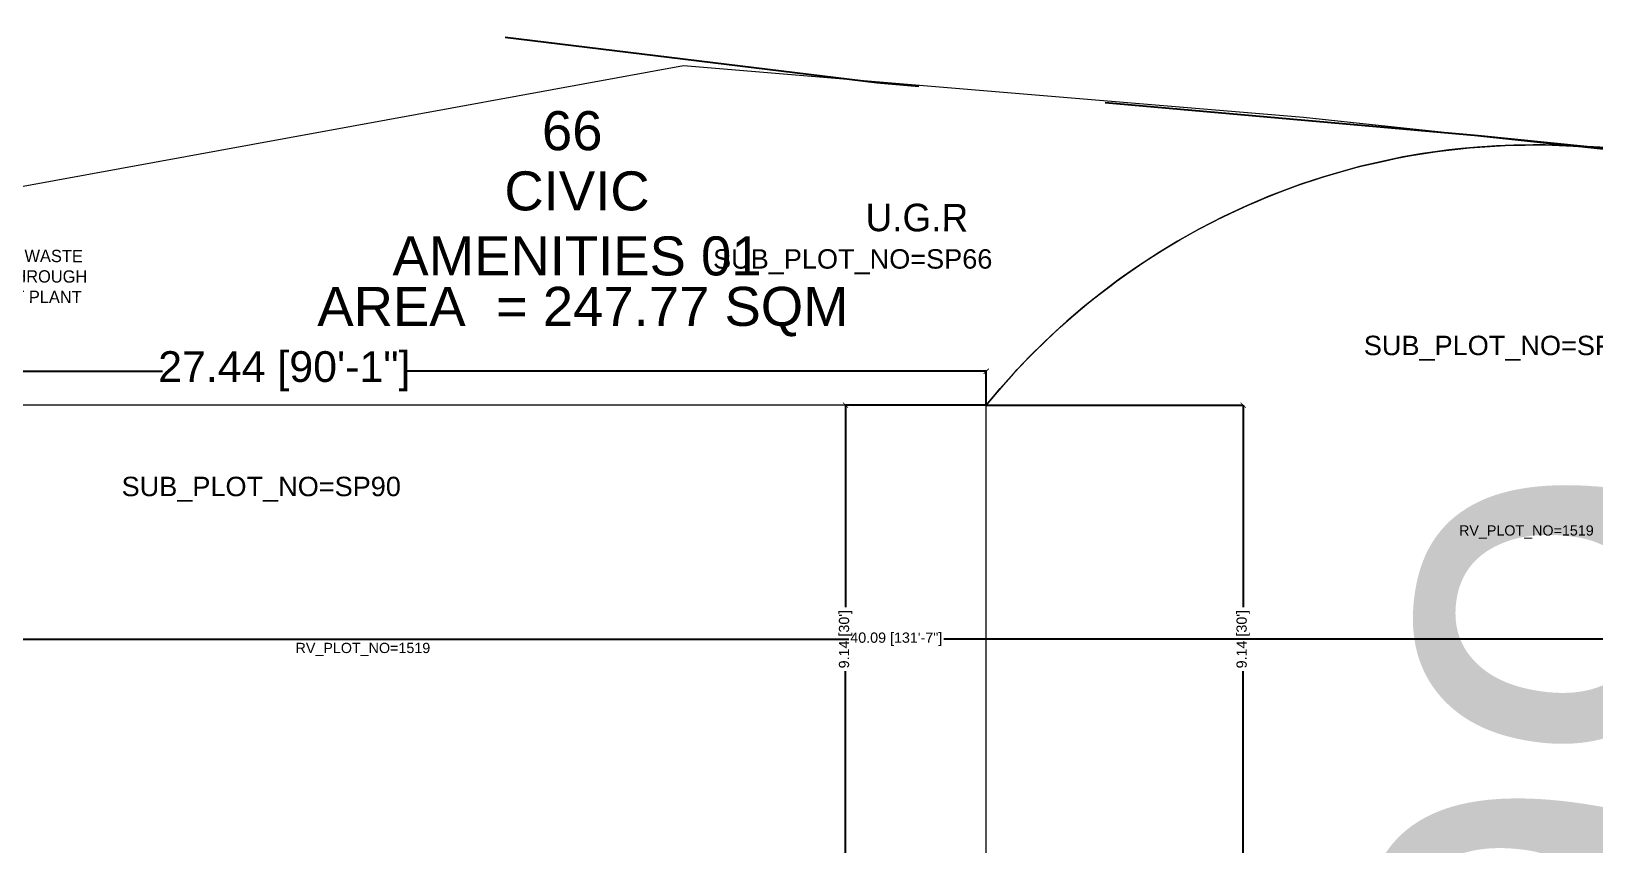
# Model space of a CAD drawing. Header units: metres. Extents: x 205125 to 205418, y -20654 to -20451.
# Drawn here: x 205228.38 to 205258.94, y -20528.6 to -20512.7 of the extents above; entities that cross this region are included whole.
import ezdxf

# ---------------------------------------------------------------- set-up
doc = ezdxf.new("R2010")
doc.units = ezdxf.units.M
doc.header["$MEASUREMENT"] = 0
doc.header["$PDMODE"] = 2
doc.linetypes.add('BORDER2', pattern=[0.875, 0.25, -0.125, 0.25, -0.125, 0, -0.125])
doc.layers.get('0').update_dxf_attribs({"lineweight": 5})
doc.layers.get('Defpoints').update_dxf_attribs({"lineweight": 5})
for name, color, linetype, lineweight in [('A-0-g', 7, 'Continuous', 5), ('INTERNAL_ROADS_RESIDENTIAL', 7, 'Continuous', 5), ('LAND_BOUNDARY', 7, 'Continuous', 5), ('Layer1', 7, 'Continuous', 5), ('SUB_PLOT_66', 7, 'Continuous', 5), ('SUB_PLOT_66_RV_PLOT_1', 7, 'Continuous', 5), ('SUB_PLOT_90', 96, 'Continuous', 5), ('SUB_PLOT_90_RV_PLOT_1', 96, 'Continuous', 5), ('SUB_PLOT_91', 96, 'Continuous', 5), ('SUB_PLOT_91_RV_PLOT_1', 96, 'Continuous', 5)]:
    doc.layers.add(name, color=color, linetype=linetype, lineweight=lineweight)
doc.styles.add('Arial', font='swissl.ttf')
doc.dimstyles.new('meter', dxfattribs={"dimtxt": 0.2, "dimasz": 0.1, "dimexe": 0, "dimexo": 0, "dimgap": 0.09, "dimtad": 0, "dimzin": 0, "dimdsep": 46, "dimtxsty": 'Arial', "dimblk": 'ARCHTICK', "dimcen": 7.09, "dimclrd": 23, "dimclre": 23, "dimclrt": 75, "dimadec": 0, "dimazin": 0, "dimtfac": 1, "dimtofl": 0, "dimtmove": 1, "dimatfit": 3, "dimldrblk": 'OPEN90', "dimfxl": 1, "dimtolj": 1, "dimtzin": 0, "dimarcsym": 0})

# ---------------------------------------------------------------- blocks, each defined once
blk = doc.blocks.new('_ArchTick')
at = {"color": 0, "const_width": 0.15}
blk.add_lwpolyline([(-0.5, -0.5), (0.5, 0.5)], dxfattribs=at)
blk = doc.blocks.new('*D140')
at = {"layer": 'Defpoints', "color": 0, "ltscale": 0.5, "transparency": 16777216}
for p in [(205247.048, -20519.345), (205219.606, -20520.008), (205247.048, -20520.008)]:
    blk.add_point(p, dxfattribs=at)
at = {"layer": 'SUB_PLOT_66', "color": 23, "linetype": 'Continuous', "lineweight": -2, "ltscale": 0.5, "transparency": 16777216}
for p, q in [((205219.606, -20520.008), (205219.606, -20519.345)), ((205219.606, -20519.345), (205230.943, -20519.345)), ((205247.048, -20519.345), (205235.711, -20519.345)), ((205247.048, -20520.008), (205247.048, -20519.345))]:
    blk.add_line(p, q, dxfattribs=at)
at = {"layer": 'SUB_PLOT_66', "color": 23, "lineweight": -2, "ltscale": 0.5, "transparency": 16777216, "xscale": 0.1, "yscale": 0.1, "zscale": 0.1, "rotation": 180}
blk.add_blockref('_ArchTick', (205219.606, -20519.345), dxfattribs=at)
at = {"layer": 'SUB_PLOT_66', "color": 23, "lineweight": -2, "ltscale": 0.5, "transparency": 16777216, "xscale": 0.1, "yscale": 0.1, "zscale": 0.1}
blk.add_blockref('_ArchTick', (205247.048, -20519.345), dxfattribs=at)
at = {"layer": 'SUB_PLOT_66', "color": 75, "ltscale": 0.5, "transparency": 16777216, "insert": (205233.327, -20519.345), "char_height": 0.6, "attachment_point": 5, "style": 'Arial'}
blk.add_mtext('\\A1;27.44 [90\'-1"]', dxfattribs=at)
blk = doc.blocks.new('_Open90')
at = {"layer": 'A-0-g', "color": 0, "lineweight": -2}
for p, q in [((0, 0), (-1, 0)), ((-0.5, 0.5), (0, 0)), ((0, 0), (-0.5, -0.5))]:
    blk.add_line(p, q, dxfattribs=at)
blk = doc.blocks.new('sdfd')
at = {"color": 241, "linetype": 'BORDER2', "lineweight": 25, "ltscale": 2}
for points in [[(205533.5519, -20578.0907), (205533.4865, -20576.0388), (205533.4997, -20574.7377), (205533.884, -20574.0395), (205534.0532, -20572.8127), (205534.1847, -20571.2407), (205533.1151, -20570.8118), (205532.4889, -20571.881), (205531.8666, -20573.4418), (205531.6397, -20575.284), (205531.9311, -20575.294), (205531.7499, -20576.0656), (205531.0699, -20575.9175), (205529.9429, -20575.7597), (205528.9194, -20575.9871), (205528.1759, -20576.3419), (205527.717, -20576.8206), (205527.1301, -20577.8469), (205526.8183, -20580.6685), (205527.6466, -20581.7801), (205527.8343, -20582.1166)], [(205535.5556, -20583.358), (205534.5953, -20583.1485), (205534.1252, -20583.2001), (205533.8429, -20583.1408), (205533.7962, -20583.0127), (205533.7665, -20582.8792), (205533.7567, -20582.7121), (205533.7469, -20582.545), (205533.7124, -20582.3617), (205533.6826, -20582.2034), (205533.6623, -20582.0957), (205533.5765, -20581.6395), (205533.5312, -20581.3992), (205533.4848, -20580.8826), (205533.5334, -20580.3599), (205533.5777, -20579.7372), (205533.6233, -20579.2944), (205533.616, -20579.1385), (205533.6168, -20579.1154), (205533.6169, -20579.1033), (205533.6162, -20579.0838), (205533.612, -20579.0416), (205533.6045, -20578.8955), (205533.5519, -20578.0907)]]:
    blk.add_lwpolyline(points, dxfattribs=at)
at = {"linetype": 'BORDER2', "lineweight": 25, "ltscale": 500, "insert": (205532.3574, -20578.9132), "char_height": 0.54475, "width": 8.462144, "attachment_point": 2, "style": 'Arial'}
blk.add_mtext('1399', dxfattribs=at)
blk = doc.blocks.new('*D225')
at = {"layer": 'Defpoints', "color": 0, "ltscale": 0.5, "transparency": 16777216}
for p in [(205225.242, -20524.58), (205225.242, -20524.58), (205265.336, -20524.58)]:
    blk.add_point(p, dxfattribs=at)
at = {"layer": 'INTERNAL_ROADS_RESIDENTIAL', "color": 23, "lineweight": -2, "ltscale": 0.5, "transparency": 16777216}
for p, q in [((205225.242, -20524.58), (205244.361, -20524.58)), ((205265.336, -20524.58), (205246.217, -20524.58))]:
    blk.add_line(p, q, dxfattribs=at)
at = {"layer": 'INTERNAL_ROADS_RESIDENTIAL', "color": 23, "lineweight": -2, "ltscale": 0.5, "transparency": 16777216, "xscale": 0.1, "yscale": 0.1, "zscale": 0.1, "rotation": 180}
blk.add_blockref('_ArchTick', (205225.242, -20524.58), dxfattribs=at)
at = {"layer": 'INTERNAL_ROADS_RESIDENTIAL', "color": 23, "lineweight": -2, "ltscale": 0.5, "transparency": 16777216, "xscale": 0.1, "yscale": 0.1, "zscale": 0.1}
blk.add_blockref('_ArchTick', (205265.336, -20524.58), dxfattribs=at)
at = {"layer": 'INTERNAL_ROADS_RESIDENTIAL', "color": 75, "ltscale": 0.5, "transparency": 16777216, "insert": (205245.289, -20524.58), "char_height": 0.2, "attachment_point": 5, "style": 'Arial'}
blk.add_mtext('\\A1;40.09 [131\'-7"]', dxfattribs=at)
blk = doc.blocks.new('*D256')
at = {"layer": 'Defpoints', "color": 0, "ltscale": 0.5, "transparency": 16777216}
for p in [(205244.297, -20520.008), (205247.048, -20520.008), (205247.048, -20529.152)]:
    blk.add_point(p, dxfattribs=at)
at = {"layer": 'SUB_PLOT_90', "color": 23, "lineweight": -2, "ltscale": 0.5, "transparency": 16777216}
for p, q in [((205247.048, -20520.008), (205244.297, -20520.008)), ((205244.297, -20520.008), (205244.297, -20523.956)), ((205244.297, -20529.152), (205244.297, -20525.204)), ((205247.048, -20529.152), (205244.297, -20529.152))]:
    blk.add_line(p, q, dxfattribs=at)
at = {"layer": 'SUB_PLOT_90', "color": 23, "lineweight": -2, "ltscale": 0.5, "transparency": 16777216, "xscale": 0.1, "yscale": 0.1, "zscale": 0.1}
for p, rotation in [((205244.297, -20520.008), 90), ((205244.297, -20529.152), 270)]:
    blk.add_blockref('_ArchTick', p, dxfattribs=dict(at, rotation=rotation))
at = {"layer": 'SUB_PLOT_90', "color": 75, "ltscale": 0.5, "transparency": 16777216, "insert": (205244.297, -20524.58), "char_height": 0.2, "attachment_point": 5, "rotation": 90, "style": 'Arial'}
blk.add_mtext("\\A1;9.14 [30']", dxfattribs=at)
blk = doc.blocks.new('*D257')
at = {"layer": 'Defpoints', "color": 0, "ltscale": 0.5, "transparency": 16777216}
for p in [(205247.048, -20520.008), (205252.069, -20520.008), (205247.048, -20529.152)]:
    blk.add_point(p, dxfattribs=at)
at = {"layer": 'SUB_PLOT_91', "color": 23, "lineweight": -2, "ltscale": 0.5, "transparency": 16777216}
for p, q in [((205247.048, -20520.008), (205252.069, -20520.008)), ((205252.069, -20520.008), (205252.069, -20523.956)), ((205252.069, -20529.152), (205252.069, -20525.204)), ((205247.048, -20529.152), (205252.069, -20529.152))]:
    blk.add_line(p, q, dxfattribs=at)
at = {"layer": 'SUB_PLOT_91', "color": 23, "lineweight": -2, "ltscale": 0.5, "transparency": 16777216, "xscale": 0.1, "yscale": 0.1, "zscale": 0.1}
for p, rotation in [((205252.069, -20520.008), 90), ((205252.069, -20529.152), 270)]:
    blk.add_blockref('_ArchTick', p, dxfattribs=dict(at, rotation=rotation))
at = {"layer": 'SUB_PLOT_91', "color": 75, "ltscale": 0.5, "transparency": 16777216, "insert": (205252.069, -20524.58), "char_height": 0.2, "attachment_point": 5, "rotation": 90, "style": 'Arial'}
blk.add_mtext("\\A1;9.14 [30']", dxfattribs=at)

msp = doc.modelspace()

# ---------------------------------------------------------------- linework, layer by layer
msp.add_line((205247.048, -20520.008), (205219.606, -20520.008))
msp.add_lwpolyline([(205247.048, -20520.008, -0.245957), (205258.791, -20514.963, -0.335602), (205265.336, -20520.008)], format="xyb")
at = {"layer": 'LAND_BOUNDARY', "color": 7, "ltscale": 2}
msp.add_lwpolyline([(205194.044, -20511.295), (205201.261, -20513.755), (205211.382, -20514.85), (205221.258, -20515.987), (205225.58, -20516.213), (205241.13, -20513.376), (205253.247, -20514.383), (205262.472, -20515.364), (205268.772, -20517.013), (205277.677, -20519.043), (205285.127, -20520.913), (205292.7, -20521.395)], dxfattribs=at)
at = {"layer": 'SUB_PLOT_66', "color": 3, "ltscale": 0.5}
msp.add_lwpolyline([(205225.58, -20516.213), (205241.13, -20513.376), (205253.247, -20514.383), (205258.537, -20514.946), (205258.325, -20514.935), (205257.969, -20514.925), (205257.737, -20514.923), (205257.36, -20514.928), (205257.02, -20514.941), (205256.647, -20514.966), (205256.34, -20514.994), (205256.088, -20515.022), (205255.861, -20515.051), (205255.576, -20515.093), (205255.19, -20515.16), (205254.341, -20515.348), (205253.62, -20515.552), (205253.196, -20515.693), (205252.572, -20515.928), (205252.133, -20516.114), (205251.67, -20516.331), (205251.215, -20516.564), (205250.788, -20516.804), (205250.432, -20517.019), (205249.985, -20517.311), (205249.645, -20517.55), (205249.279, -20517.825), (205248.944, -20518.094), (205248.622, -20518.37), (205248.318, -20518.646), (205248.074, -20518.881), (205247.903, -20519.052), (205247.653, -20519.313), (205247.422, -20519.568), (205247.222, -20519.799), (205247.048, -20520.008), (205247.048, -20520.008), (205219.616, -20520.008)], dxfattribs=at)
at = {"layer": 'SUB_PLOT_66_RV_PLOT_1', "color": 1, "ltscale": 0.5}
msp.add_lwpolyline([(205225.58, -20516.213), (205241.13, -20513.376), (205253.247, -20514.383), (205258.537, -20514.946), (205258.325, -20514.935), (205257.969, -20514.925), (205257.737, -20514.923), (205257.36, -20514.928), (205257.02, -20514.941), (205256.647, -20514.966), (205256.34, -20514.994), (205256.088, -20515.022), (205255.861, -20515.051), (205255.576, -20515.093), (205255.19, -20515.16), (205254.341, -20515.348), (205253.62, -20515.552), (205253.196, -20515.693), (205252.572, -20515.928), (205252.133, -20516.114), (205251.67, -20516.331), (205251.215, -20516.564), (205250.788, -20516.804), (205250.432, -20517.019), (205249.985, -20517.311), (205249.645, -20517.55), (205249.279, -20517.825), (205248.944, -20518.094), (205248.622, -20518.37), (205248.318, -20518.646), (205248.074, -20518.881), (205247.903, -20519.052), (205247.653, -20519.313), (205247.422, -20519.568), (205247.222, -20519.799), (205247.048, -20520.008), (205247.048, -20520.008), (205219.616, -20520.008)], dxfattribs=at)
at = {"layer": 'SUB_PLOT_90', "color": 1, "ltscale": 0.5}
msp.add_lwpolyline([(205247.048, -20520.008), (205219.606, -20520.008), (205219.616, -20529.152), (205247.048, -20529.152)], close=True, dxfattribs=at)
at = {"layer": 'SUB_PLOT_90_RV_PLOT_1', "color": 1, "ltscale": 0.5}
msp.add_lwpolyline([(205247.048, -20520.008), (205219.606, -20520.008), (205219.616, -20529.152), (205247.048, -20529.152)], close=True, dxfattribs=at)
at = {"layer": 'SUB_PLOT_91', "color": 1, "ltscale": 0.5}
msp.add_lwpolyline([(205247.048, -20529.152), (205247.048, -20520.008), (205247.055, -20520), (205247.063, -20519.991), (205247.07, -20519.981), (205247.076, -20519.975), (205247.082, -20519.967), (205247.089, -20519.959), (205247.094, -20519.953), (205247.099, -20519.948), (205247.108, -20519.937), (205247.115, -20519.928), (205247.125, -20519.916), (205247.132, -20519.907), (205247.14, -20519.898), (205247.148, -20519.888), (205247.155, -20519.88), (205247.162, -20519.872), (205247.17, -20519.861), (205247.179, -20519.851), (205247.187, -20519.84), (205247.194, -20519.833), (205247.202, -20519.823), (205247.209, -20519.814), (205247.217, -20519.805), (205247.225, -20519.795), (205247.233, -20519.786), (205247.239, -20519.779), (205247.246, -20519.771), (205247.253, -20519.763), (205247.26, -20519.755), (205247.264, -20519.75), (205247.27, -20519.743), (205247.278, -20519.734), (205247.285, -20519.726), (205247.293, -20519.717), (205247.3, -20519.709), (205247.307, -20519.701), (205247.314, -20519.692), (205247.324, -20519.681), (205247.538, -20519.44), (205247.653, -20519.313), (205247.778, -20519.182), (205247.858, -20519.097), (205247.988, -20518.966), (205248.196, -20518.763), (205248.375, -20518.593), (205248.622, -20518.37), (205248.783, -20518.232), (205248.944, -20518.094), (205249.111, -20517.96), (205249.279, -20517.825), (205249.462, -20517.687), (205249.645, -20517.55), (205249.815, -20517.43), (205249.985, -20517.311), (205250.208, -20517.165), (205250.432, -20517.019), (205250.61, -20516.911), (205250.788, -20516.804), (205251.002, -20516.684), (205251.215, -20516.564), (205251.443, -20516.448), (205251.67, -20516.331), (205251.901, -20516.222), (205252.133, -20516.114), (205252.353, -20516.021), (205252.572, -20515.928), (205252.884, -20515.81), (205253.196, -20515.693), (205253.408, -20515.623), (205253.62, -20515.552), (205253.981, -20515.45), (205254.341, -20515.348), (205254.766, -20515.254), (205255.19, -20515.16), (205255.861, -20515.051), (205256.494, -20514.98), (205257.19, -20514.935), (205257.969, -20514.925), (205258.791, -20514.963), (205259.318, -20515.029)], dxfattribs=at)
at = {"layer": 'SUB_PLOT_91_RV_PLOT_1', "color": 1, "ltscale": 0.5}
msp.add_lwpolyline([(205247.048, -20529.152), (205247.048, -20520.008), (205247.055, -20520), (205247.063, -20519.991), (205247.07, -20519.981), (205247.076, -20519.975), (205247.082, -20519.967), (205247.089, -20519.959), (205247.094, -20519.953), (205247.099, -20519.948), (205247.108, -20519.937), (205247.115, -20519.928), (205247.125, -20519.916), (205247.132, -20519.907), (205247.14, -20519.898), (205247.148, -20519.888), (205247.155, -20519.88), (205247.162, -20519.872), (205247.17, -20519.861), (205247.179, -20519.851), (205247.187, -20519.84), (205247.194, -20519.833), (205247.202, -20519.823), (205247.209, -20519.814), (205247.217, -20519.805), (205247.225, -20519.795), (205247.233, -20519.786), (205247.239, -20519.779), (205247.246, -20519.771), (205247.253, -20519.763), (205247.26, -20519.755), (205247.264, -20519.75), (205247.27, -20519.743), (205247.278, -20519.734), (205247.285, -20519.726), (205247.293, -20519.717), (205247.3, -20519.709), (205247.307, -20519.701), (205247.314, -20519.692), (205247.324, -20519.681), (205247.538, -20519.44), (205247.653, -20519.313), (205247.778, -20519.182), (205247.858, -20519.097), (205247.988, -20518.966), (205248.196, -20518.763), (205248.375, -20518.593), (205248.622, -20518.37), (205248.783, -20518.232), (205248.944, -20518.094), (205249.111, -20517.96), (205249.279, -20517.825), (205249.462, -20517.687), (205249.645, -20517.55), (205249.815, -20517.43), (205249.985, -20517.311), (205250.208, -20517.165), (205250.432, -20517.019), (205250.61, -20516.911), (205250.788, -20516.804), (205251.002, -20516.684), (205251.215, -20516.564), (205251.443, -20516.448), (205251.67, -20516.331), (205251.901, -20516.222), (205252.133, -20516.114), (205252.353, -20516.021), (205252.572, -20515.928), (205252.884, -20515.81), (205253.196, -20515.693), (205253.408, -20515.623), (205253.62, -20515.552), (205253.981, -20515.45), (205254.341, -20515.348), (205254.766, -20515.254), (205255.19, -20515.16), (205255.861, -20515.051), (205256.494, -20514.98), (205257.19, -20514.935), (205257.969, -20514.925), (205258.791, -20514.963), (205259.318, -20515.029)], dxfattribs=at)

# ---------------------------------------------------------------- block references
at = {"layer": 'Layer1', "color": 3, "xscale": 14.63079577654657, "yscale": 14.63079577654657, "zscale": 14.63079577654657, "rotation": 81.22160212606701}
msp.add_blockref('sdfd', (-551228.378, -2946459.856), dxfattribs=at)

# ---------------------------------------------------------------- texts
at = {"linetype": 'ByBlock', "attachment_point": 5, "style": 'Arial'}
for s, insert, char_height, width in [('66', (205238.955, -20514.652), 0.762, 2.07962), ('{\\H2x;CIVIC AMENITIES 01}', (205239.048, -20516.463), 0.381, 7.78397), ('AREA  = 247.77 SQM  ', (205239.164, -20518.183), 0.762, 13.68742)]:
    msp.add_mtext(s, dxfattribs=dict(at, insert=insert, char_height=char_height, width=width))
at = {"linetype": 'ByBlock', "char_height": 0.54, "width": 4.34318, "attachment_point": 5, "rotation": 359.7486, "style": 'Arial'}
for s, insert in [('\\pxql;{\\fCentury Gothic|b0|i0|c0|p34;U.G.R}', (205246.86, -20516.352)), ('\\pxql;{\\fCentury Gothic|b0|i0|c0|p34;\\P\\H0.44444x;AREA FOR SOLID WASTE \\PMANAGEMENT THROUGH MICRO COMPOST PLANT}', (205227.638, -20517.04))]:
    msp.add_mtext(s, dxfattribs=dict(at, insert=insert))
at = {"layer": 'SUB_PLOT_66', "color": 3, "ltscale": 0.5, "insert": (205247.167, -20516.962), "char_height": 0.3791, "attachment_point": 3, "style": 'Arial'}
msp.add_mtext_dynamic_manual_height_columns('SUB_PLOT_NO=SP66', width=5.65873, gutter_width=1, heights=[0], dxfattribs=at)
at = {"layer": 'SUB_PLOT_90', "color": 1, "ltscale": 0.5, "insert": (205230.146, -20521.407), "char_height": 0.3791, "attachment_point": 1, "style": 'Arial'}
msp.add_mtext_dynamic_manual_height_columns('SUB_PLOT_NO=SP90', width=5.65873, gutter_width=1, heights=[0], dxfattribs=at)
at = {"layer": 'SUB_PLOT_90_RV_PLOT_1', "color": 1, "ltscale": 0.5, "insert": (205236.179, -20524.651), "char_height": 0.2, "attachment_point": 3, "style": 'Arial'}
msp.add_mtext_dynamic_manual_height_columns('RV_PLOT_NO=1519', width=5.65873, gutter_width=1, heights=[0], dxfattribs=at)
at = {"layer": 'SUB_PLOT_91', "color": 1, "ltscale": 0.5, "insert": (205254.427, -20518.652), "char_height": 0.3791, "attachment_point": 1, "style": 'Arial'}
msp.add_mtext_dynamic_manual_height_columns('SUB_PLOT_NO=SP91', width=5.65873, gutter_width=1, heights=[0], dxfattribs=at)
at = {"layer": 'SUB_PLOT_91_RV_PLOT_1', "color": 1, "ltscale": 0.5, "insert": (205258.921, -20522.356), "char_height": 0.2, "attachment_point": 3, "style": 'Arial'}
msp.add_mtext_dynamic_manual_height_columns('RV_PLOT_NO=1519', width=5.65873, gutter_width=1, heights=[0], dxfattribs=at)

# ---------------------------------------------------------------- dimensions: what is measured, and where the dimension line sits
at = {"layer": 'INTERNAL_ROADS_RESIDENTIAL', "color": 1, "ltscale": 0.5}
dim = msp.add_linear_dim(base=(205225.242, -20524.58), p1=(205265.336, -20524.58), p2=(205225.242, -20524.58), dimstyle='meter', override={"dimfxl": 2}, dxfattribs=at)
dim.commit()
dim.dimension.update_dxf_attribs({"geometry": '*D225', "text_midpoint": (205245.289, -20524.58)})
at = {"layer": 'SUB_PLOT_66', "color": 3, "ltscale": 0.5}
dim = msp.add_linear_dim(base=(205247.048, -20519.345), p1=(205219.606, -20520.008), p2=(205247.048, -20520.008), dimstyle='meter', override={"dimtxt": 0.6, "dimarcsym": 1}, dxfattribs=at)
dim.commit()
dim.dimension.update_dxf_attribs({"geometry": '*D140', "text_midpoint": (205233.327, -20519.345)})
at = {"layer": 'SUB_PLOT_90', "color": 1, "ltscale": 0.5}
dim = msp.add_linear_dim(base=(205244.297, -20520.008), p1=(205247.048, -20529.152), p2=(205247.048, -20520.008), angle=90, dimstyle='meter', override={"dimfxl": 2}, dxfattribs=at)
dim.commit()
dim.dimension.update_dxf_attribs({"geometry": '*D256', "text_midpoint": (205244.297, -20524.58)})
at = {"layer": 'SUB_PLOT_91', "color": 1, "ltscale": 0.5}
dim = msp.add_linear_dim(base=(205252.069, -20520.008), p1=(205247.048, -20529.152), p2=(205247.048, -20520.008), angle=90, dimstyle='meter', override={"dimfxl": 2}, dxfattribs=at)
dim.commit()
dim.dimension.update_dxf_attribs({"geometry": '*D257', "text_midpoint": (205252.069, -20524.58)})

doc.saveas('drawing.dxf')
